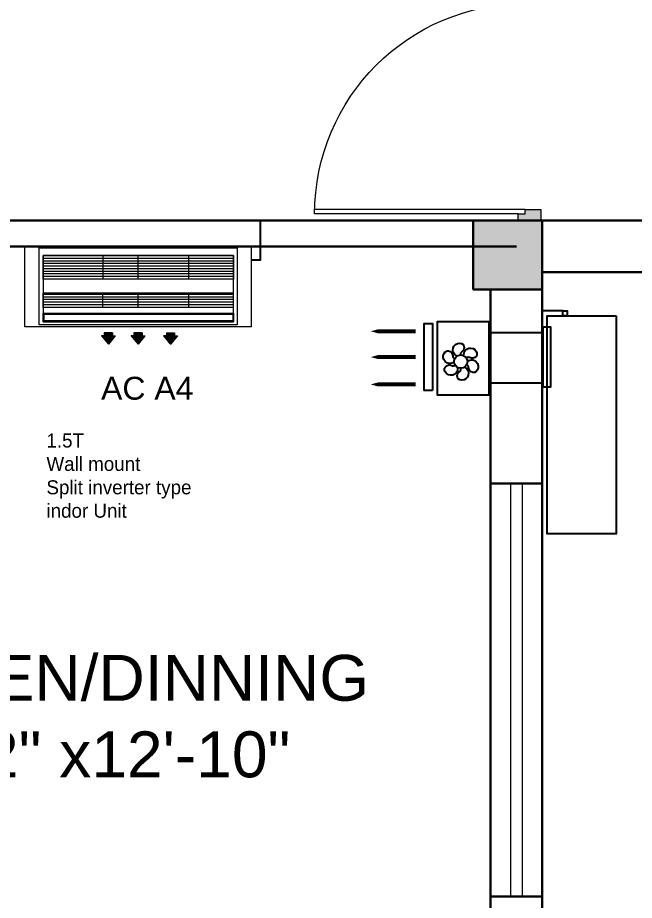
# Model space of a CAD drawing. Header units: inches. Extents: x 28835 to 36795, y -18828 to -9750.
# Drawn here: x 35255.6 to 35363, y -13658.8 to -13504.9 of the extents above; entities that cross this region are included whole.
import ezdxf

# ---------------------------------------------------------------- set-up
doc = ezdxf.new("R2010")
doc.units = ezdxf.units.IN
doc.header["$LTSCALE"] = 12
doc.header["$MEASUREMENT"] = 0
for name, color, linetype, lineweight in [('0-AC-Ceilling Cassette', 160, 'Continuous', 5), ('colum', 250, 'Continuous', 30), ('Ha2', 31, 'Continuous', 0), ('HVAC UNIT', 7, 'Continuous', 15), ('N_DOOR', 32, 'Continuous', 13), ('Text', 7, 'Continuous', 5), ('Wall', 1, 'Continuous', 30), ('window', 6, 'Continuous', 9)]:
    doc.layers.add(name, color=color, linetype=linetype, lineweight=lineweight)
for name, color, linetype in [('06. Text', 114, 'Continuous'), ('AC', 7, 'Continuous'), ('ducting', 7, 'Continuous')]:
    doc.layers.add(name, color=color, linetype=linetype)
doc.styles.add('Bijay', font='', dxfattribs={"height": 8})
doc.styles.add('TLA', font='arial.ttf')
doc.styles.get('Bijay').set_extended_font_data('Serifa BT')

# ---------------------------------------------------------------- blocks, each defined once
blk = doc.blocks.new('D1000')
at = {"linetype": 'Continuous'}
for points in [[(30, 50), (30, 20), (50, 20), (50, -50), (0, -50), (0, 50)], [(970, 50), (970, 20), (950, 20), (950, -50), (1000, -50), (1000, 50)]]:
    blk.add_hatch(color=256, dxfattribs=at).paths.add_polyline_path(points)
at = {"color": 0, "linetype": 'Continuous'}
for p, q in [((950, 20), (950, 959.8)), ((970, 50), (970, 960))]:
    blk.add_line(p, q, dxfattribs=at)
at = {"linetype": 'Continuous'}
for points in [[(30, 50), (30, 20), (50, 20), (50, -50), (0, -50), (0, 50)], [(970, 50), (970, 20), (950, 20), (950, -50), (1000, -50), (1000, 50)]]:
    blk.add_lwpolyline(points, close=True, dxfattribs=at)
blk.add_arc((970, 20), 940, 90, 180, dxfattribs=at)
blk = doc.blocks.new('one way ceiling cassette')
at = {"layer": '0-AC-Ceilling Cassette'}
for p, q in [((-1.8, 30.09), (-3.4, 28.73)), ((-2.25, 29.71), (-3.31, 28.65)), ((-2.12, 29.82), (-3.3, 28.64)), ((-1.99, 29.93), (-3.29, 28.63)), ((-1.86, 30.04), (-3.28, 28.62)), ((-1.8, 30.08), (-3.26, 28.62)), ((-1.8, 30.06), (-3.25, 28.61)), ((-1.8, 30.04), (-3.24, 28.6)), ((-1.8, 30.02), (-3.23, 28.59)), ((-1.8, 30), (-3.22, 28.58)), ((-1.8, 29.98), (-3.21, 28.57)), ((-1.8, 29.96), (-3.2, 28.56)), ((-1.8, 29.94), (-3.19, 28.55)), ((-1.8, 29.92), (-3.18, 28.54)), ((-1.8, 29.9), (-3.17, 28.53)), ((-1.8, 29.88), (-3.16, 28.52)), ((-1.8, 29.86), (-3.15, 28.51)), ((-1.8, 29.84), (-3.13, 28.5)), ((-1.8, 29.82), (-3.12, 28.5)), ((-1.8, 29.8), (-3.11, 28.49)), ((-1.8, 29.78), (-3.1, 28.48)), ((-1.8, 29.76), (-3.09, 28.47)), ((-1.8, 29.74), (-3.08, 28.46)), ((-1.8, 29.72), (-3.07, 28.45)), ((-1.8, 29.7), (-3.06, 28.44)), ((-1.8, 29.68), (-3.05, 28.43)), ((-1.8, 29.66), (-3.04, 28.42)), ((-1.8, 29.64), (-3.03, 28.41)), ((-1.8, 29.62), (-3.01, 28.4)), ((-1.22, 28.48), (-2.36, 29.62)), ((-1.22, 28.5), (-2.35, 29.63)), ((-1.22, 28.52), (-2.34, 29.64)), ((-1.22, 28.54), (-2.33, 29.65)), ((-1.22, 28.56), (-2.32, 29.65)), ((-1.22, 28.58), (-2.31, 29.66)), ((-1.22, 28.6), (-2.29, 29.67)), ((-1.22, 28.62), (-2.28, 29.68)), ((-1.22, 28.64), (-2.27, 29.69)), ((-1.22, 28.66), (-2.26, 29.7)), ((-1.22, 28.68), (-2.25, 29.71)), ((-1.22, 28.7), (-2.24, 29.72)), ((-1.22, 28.72), (-2.23, 29.73)), ((-1.22, 28.74), (-2.22, 29.74)), ((-1.22, 28.76), (-2.21, 29.75)), ((-1.22, 28.78), (-2.2, 29.76)), ((-1.22, 28.8), (-2.19, 29.76)), ((-1.22, 28.82), (-2.18, 29.77)), ((-1.22, 28.84), (-2.16, 29.78)), ((-1.22, 28.86), (-2.15, 29.79)), ((-1.22, 28.88), (-2.14, 29.8)), ((-1.22, 28.9), (-2.13, 29.81)), ((-1.22, 28.92), (-2.12, 29.82)), ((-1.22, 28.94), (-2.11, 29.83)), ((-1.22, 28.96), (-2.1, 29.84)), ((-1.8, 29.56), (-2.09, 29.85)), ((-1.8, 29.58), (-2.08, 29.86)), ((-1.8, 29.6), (-2.07, 29.87)), ((-1.8, 29.62), (-2.06, 29.87)), ((-1.8, 29.64), (-2.04, 29.88)), ((-1.8, 29.66), (-2.03, 29.89)), ((-1.8, 29.68), (-2.02, 29.9)), ((-1.8, 29.7), (-2.01, 29.91)), ((-1.8, 29.72), (-2, 29.92)), ((-1.8, 29.74), (-1.99, 29.93)), ((-1.8, 29.76), (-1.98, 29.94)), ((-1.8, 29.78), (-1.97, 29.95)), ((-1.8, 29.8), (-1.96, 29.96)), ((-1.8, 29.82), (-1.95, 29.97)), ((-1.8, 29.84), (-1.94, 29.98)), ((-1.8, 29.86), (-1.93, 29.99)), ((-1.8, 29.88), (-1.91, 29.99)), ((-1.8, 29.9), (-1.9, 30)), ((-1.8, 29.92), (-1.89, 30.01)), ((-1.8, 29.94), (-1.88, 30.02)), ((-1.8, 29.96), (-1.87, 30.03)), ((-1.8, 29.98), (-1.86, 30.04)), ((-1.8, 30), (-1.85, 30.05)), ((-1.8, 30.02), (-1.84, 30.06)), ((-1.8, 30.04), (-1.83, 30.07)), ((-1.8, 30.06), (-1.82, 30.08)), ((-1.8, 30.08), (-1.81, 30.09)), ((-1.8, 29.54), (-1.8, 30.09)), ((-3.29, 28.83), (-3.4, 28.73)), ((-1.8, 27.37), (-3.4, 28.73)), ((-3.39, 28.72), (-3.4, 28.73)), ((-3.26, 28.61), (-3.39, 28.74)), ((-3.16, 28.94), (-3.38, 28.72)), ((-3.13, 28.5), (-3.38, 28.75)), ((-3.03, 29.05), (-3.37, 28.71)), ((-3, 28.39), (-3.37, 28.76)), ((-2.9, 29.16), (-3.36, 28.7)), ((-2.87, 28.28), (-3.36, 28.77)), ((-2.77, 29.27), (-3.35, 28.69)), ((-2.74, 28.17), (-3.35, 28.78)), ((-2.64, 29.38), (-3.34, 28.68)), ((-2.61, 28.06), (-3.34, 28.79)), ((-2.51, 29.49), (-3.33, 28.67)), ((-2.48, 27.95), (-3.33, 28.8)), ((-2.38, 29.6), (-3.32, 28.66)), ((-2.35, 27.84), (-3.32, 28.81)), ((-2.22, 27.73), (-3.31, 28.82)), ((-2.09, 27.62), (-3.3, 28.83)), ((-1.96, 27.51), (-3.28, 28.84)), ((-1.83, 27.4), (-3.27, 28.85)), ((-1.8, 27.39), (-3.26, 28.85)), ((-1.8, 27.41), (-3.25, 28.86)), ((-1.8, 27.43), (-3.24, 28.87)), ((-1.8, 27.45), (-3.23, 28.88)), ((-1.8, 27.47), (-3.22, 28.89)), ((-1.8, 27.49), (-3.21, 28.9)), ((-1.8, 27.51), (-3.2, 28.91)), ((-1.8, 27.53), (-3.19, 28.92)), ((-1.8, 27.55), (-3.18, 28.93)), ((-1.8, 27.57), (-3.16, 28.94)), ((-1.8, 27.59), (-3.15, 28.95)), ((-1.8, 27.61), (-3.14, 28.96)), ((-1.8, 27.63), (-3.13, 28.96)), ((-1.8, 27.65), (-3.12, 28.97)), ((-1.8, 27.67), (-3.11, 28.98)), ((-1.8, 27.69), (-3.1, 28.99)), ((-1.8, 27.71), (-3.09, 29)), ((-1.8, 27.73), (-3.08, 29.01)), ((-1.8, 27.75), (-3.07, 29.02)), ((-1.8, 27.77), (-3.06, 29.03)), ((-1.8, 27.79), (-3.05, 29.04)), ((-1.8, 27.81), (-3.03, 29.05)), ((-1.8, 27.83), (-3.02, 29.06)), ((-1.8, 27.85), (-3.01, 29.07)), ((-1.8, 29.6), (-3, 28.39)), ((-1.8, 27.87), (-3, 29.07)), ((-1.8, 29.58), (-2.99, 28.39)), ((-1.8, 27.89), (-2.99, 29.08)), ((-1.8, 29.56), (-2.98, 28.38)), ((-1.8, 27.91), (-2.98, 29.09)), ((-1.79, 29.54), (-2.97, 28.37)), ((-1.79, 27.92), (-2.97, 29.1)), ((-1.77, 29.54), (-2.96, 28.36)), ((-1.77, 27.92), (-2.96, 29.11)), ((-1.75, 29.54), (-2.95, 28.35)), ((-1.75, 27.92), (-2.95, 29.12)), ((-1.73, 29.54), (-2.94, 28.34)), ((-1.73, 27.92), (-2.94, 29.13)), ((-1.71, 29.54), (-2.93, 28.33)), ((-1.71, 27.92), (-2.93, 29.14)), ((-1.69, 29.54), (-2.92, 28.32)), ((-1.67, 29.54), (-2.91, 28.31)), ((-1.69, 27.92), (-2.91, 29.15)), ((-1.65, 29.54), (-2.9, 28.3)), ((-1.67, 27.92), (-2.9, 29.16)), ((-1.65, 27.92), (-2.89, 29.17)), ((-1.63, 29.54), (-2.88, 28.29)), ((-1.63, 27.92), (-2.88, 29.18)), ((-1.61, 29.54), (-2.87, 28.28)), ((-1.61, 27.92), (-2.87, 29.19)), ((-1.59, 29.54), (-2.86, 28.28)), ((-1.59, 27.92), (-2.86, 29.19)), ((-1.57, 29.54), (-2.85, 28.27)), ((-1.57, 27.92), (-2.85, 29.2)), ((-1.55, 29.54), (-2.84, 28.26)), ((-1.55, 27.92), (-2.84, 29.21)), ((-1.53, 29.54), (-2.83, 28.25)), ((-1.53, 27.92), (-2.83, 29.22)), ((-1.51, 29.54), (-2.82, 28.24)), ((-1.51, 27.92), (-2.82, 29.23)), ((-1.49, 29.54), (-2.81, 28.23)), ((-1.49, 27.92), (-2.81, 29.24)), ((-1.47, 29.54), (-2.8, 28.22)), ((-1.45, 29.54), (-2.79, 28.21)), ((-1.47, 27.92), (-2.79, 29.25)), ((-1.43, 29.54), (-2.78, 28.2)), ((-1.45, 27.92), (-2.78, 29.26)), ((-1.43, 27.92), (-2.77, 29.27)), ((-1.41, 29.54), (-2.76, 28.19)), ((-1.41, 27.92), (-2.76, 29.28)), ((-1.39, 29.54), (-2.75, 28.18)), ((-1.39, 27.92), (-2.75, 29.29)), ((-1.37, 29.54), (-2.74, 28.17)), ((-1.37, 27.92), (-2.74, 29.3)), ((-1.35, 29.54), (-2.73, 28.16)), ((-1.35, 27.92), (-2.73, 29.3)), ((-1.33, 29.54), (-2.72, 28.16)), ((-1.33, 27.92), (-2.72, 29.31)), ((-1.31, 29.54), (-2.71, 28.15)), ((-1.31, 27.92), (-2.71, 29.32)), ((-1.29, 29.54), (-2.7, 28.14)), ((-1.29, 27.92), (-2.7, 29.33)), ((-1.27, 29.54), (-2.69, 28.13)), ((-1.27, 27.92), (-2.69, 29.34)), ((-1.25, 29.54), (-2.68, 28.12)), ((-1.25, 27.92), (-2.68, 29.35)), ((-1.23, 29.54), (-2.67, 28.11)), ((-1.22, 29.54), (-2.66, 28.1)), ((-1.23, 27.92), (-2.66, 29.36)), ((-1.22, 27.94), (-2.65, 29.37)), ((-1.22, 29.52), (-2.64, 28.09)), ((-1.22, 27.96), (-2.64, 29.38)), ((-1.22, 29.5), (-2.63, 28.08)), ((-1.22, 27.98), (-2.63, 29.39)), ((-1.22, 29.48), (-2.62, 28.07)), ((-1.22, 28), (-2.62, 29.4)), ((-1.22, 29.46), (-2.61, 28.06)), ((-1.22, 28.02), (-2.61, 29.41)), ((-1.22, 29.44), (-2.6, 28.05)), ((-1.22, 28.04), (-2.6, 29.42)), ((-1.22, 28.06), (-2.59, 29.42)), ((-1.22, 29.42), (-2.59, 28.05)), ((-1.22, 28.08), (-2.58, 29.43)), ((-1.22, 29.4), (-2.58, 28.04)), ((-1.22, 28.1), (-2.57, 29.44)), ((-1.22, 29.37), (-2.57, 28.03)), ((-1.22, 28.12), (-2.56, 29.45)), ((-1.22, 29.35), (-2.56, 28.02)), ((-1.22, 29.33), (-2.55, 28.01)), ((-1.22, 28.14), (-2.54, 29.46)), ((-1.22, 29.31), (-2.54, 28)), ((-1.22, 28.16), (-2.53, 29.47)), ((-1.22, 29.29), (-2.53, 27.99)), ((-1.22, 28.18), (-2.52, 29.48)), ((-1.22, 28.2), (-2.51, 29.49)), ((-1.22, 29.27), (-2.51, 27.98)), ((-1.22, 28.22), (-2.5, 29.5)), ((-1.22, 29.25), (-2.5, 27.97)), ((-1.22, 28.24), (-2.49, 29.51)), ((-1.22, 29.23), (-2.49, 27.96)), ((-1.22, 28.26), (-2.48, 29.52)), ((-1.22, 29.21), (-2.48, 27.95)), ((-1.22, 28.28), (-2.47, 29.53)), ((-1.22, 29.19), (-2.47, 27.94)), ((-1.22, 28.3), (-2.46, 29.53)), ((-1.22, 29.17), (-2.46, 27.93)), ((-1.22, 28.32), (-2.45, 29.54)), ((-1.22, 29.15), (-2.45, 27.93)), ((-1.22, 28.34), (-2.44, 29.55)), ((-1.22, 29.13), (-2.44, 27.92)), ((-1.22, 28.36), (-2.43, 29.56)), ((-1.22, 29.11), (-2.43, 27.91)), ((-1.22, 29.09), (-2.42, 27.9)), ((-1.22, 28.38), (-2.41, 29.57)), ((-1.22, 29.07), (-2.41, 27.89)), ((-1.22, 28.4), (-2.4, 29.58)), ((-1.22, 28.42), (-2.39, 29.59)), ((-1.22, 29.05), (-2.39, 27.88)), ((-1.22, 28.44), (-2.38, 29.6)), ((-1.22, 29.03), (-2.38, 27.87)), ((-1.22, 28.46), (-2.37, 29.61)), ((-1.22, 29.01), (-2.37, 27.86)), ((-1.22, 28.99), (-2.36, 27.85)), ((-1.22, 28.97), (-2.35, 27.84)), ((-1.22, 28.95), (-2.34, 27.83)), ((-1.22, 28.93), (-2.33, 27.82)), ((-1.22, 28.91), (-2.32, 27.82)), ((-1.22, 28.89), (-2.31, 27.81)), ((-1.22, 28.87), (-2.3, 27.8)), ((-1.22, 28.85), (-2.29, 27.79)), ((-1.22, 28.83), (-2.28, 27.78)), ((-1.22, 28.81), (-2.26, 27.77)), ((-1.22, 28.79), (-2.25, 27.76)), ((-1.22, 28.77), (-2.24, 27.75)), ((-1.22, 28.75), (-2.23, 27.74)), ((-1.22, 28.73), (-2.22, 27.73)), ((-1.22, 28.71), (-2.21, 27.72)), ((-1.22, 28.69), (-2.2, 27.71)), ((-1.22, 28.67), (-2.19, 27.7)), ((-1.22, 28.65), (-2.18, 27.7)), ((-1.22, 28.63), (-2.17, 27.69)), ((-1.22, 28.61), (-2.16, 27.68)), ((-1.22, 28.59), (-2.14, 27.67)), ((-1.22, 28.57), (-2.13, 27.66)), ((-1.22, 28.55), (-2.12, 27.65)), ((-1.22, 28.53), (-2.11, 27.64)), ((-1.22, 28.51), (-2.1, 27.63)), ((-1.8, 27.91), (-2.09, 27.62)), ((-1.8, 27.89), (-2.08, 27.61)), ((-1.8, 27.87), (-2.07, 27.6)), ((-1.22, 29.54), (-1.8, 29.54)), ((-1.8, 27.92), (-1.8, 27.37)), ((-1.22, 27.92), (-1.8, 27.92)), ((-1.22, 28.98), (-1.79, 29.54)), ((-1.22, 28.49), (-1.79, 27.92)), ((-1.22, 29), (-1.77, 29.54)), ((-1.22, 28.47), (-1.77, 27.92)), ((-1.22, 28.45), (-1.75, 27.92)), ((-1.22, 29.02), (-1.74, 29.54)), ((-1.22, 28.43), (-1.73, 27.92)), ((-1.22, 29.04), (-1.72, 29.54)), ((-1.22, 28.41), (-1.71, 27.92)), ((-1.22, 29.06), (-1.7, 29.54)), ((-1.22, 28.39), (-1.69, 27.92)), ((-1.22, 29.08), (-1.68, 29.54)), ((-1.22, 28.37), (-1.67, 27.92)), ((-1.22, 29.1), (-1.66, 29.54)), ((-1.22, 28.35), (-1.65, 27.92)), ((-1.22, 29.12), (-1.64, 29.54)), ((-1.22, 28.33), (-1.63, 27.92)), ((-1.22, 29.14), (-1.62, 29.54)), ((-1.22, 28.31), (-1.61, 27.92)), ((-1.22, 29.16), (-1.6, 29.54)), ((-1.22, 28.29), (-1.59, 27.92)), ((-1.22, 29.18), (-1.58, 29.54)), ((-1.22, 28.27), (-1.57, 27.92)), ((-1.22, 29.2), (-1.56, 29.54)), ((-1.22, 28.25), (-1.55, 27.92)), ((-1.22, 29.22), (-1.54, 29.54)), ((-1.22, 28.23), (-1.53, 27.92)), ((-1.22, 29.24), (-1.52, 29.54)), ((-1.22, 28.21), (-1.51, 27.92)), ((-1.22, 29.26), (-1.5, 29.54)), ((-1.22, 28.19), (-1.49, 27.92)), ((-1.22, 29.28), (-1.48, 29.54)), ((-1.22, 28.17), (-1.47, 27.92)), ((-1.22, 29.3), (-1.46, 29.54)), ((-1.22, 28.15), (-1.45, 27.92)), ((-1.22, 29.32), (-1.44, 29.54)), ((-1.22, 28.13), (-1.43, 27.92)), ((-1.22, 29.34), (-1.42, 29.54)), ((-1.22, 28.11), (-1.41, 27.92)), ((-1.22, 29.36), (-1.4, 29.54)), ((-1.22, 28.09), (-1.39, 27.92)), ((-1.22, 29.38), (-1.38, 29.54)), ((-1.22, 28.07), (-1.37, 27.92)), ((-1.22, 29.4), (-1.36, 29.54)), ((-1.22, 28.05), (-1.35, 27.92)), ((-1.22, 29.42), (-1.34, 29.54)), ((-1.22, 28.03), (-1.33, 27.92)), ((-1.22, 29.44), (-1.32, 29.54)), ((-1.22, 28.01), (-1.31, 27.92)), ((-1.22, 29.46), (-1.3, 29.54)), ((-1.22, 27.99), (-1.29, 27.92)), ((-1.22, 29.48), (-1.28, 29.54)), ((-1.22, 27.97), (-1.27, 27.92)), ((-1.22, 29.5), (-1.26, 29.54)), ((-1.22, 27.95), (-1.25, 27.92)), ((-1.22, 29.52), (-1.24, 29.54)), ((-1.22, 27.93), (-1.23, 27.92)), ((-1.22, 27.92), (-1.22, 29.54)), ((-1.22, 29.54), (-1.22, 29.54)), ((-1.8, 27.85), (-2.06, 27.59)), ((-1.8, 27.83), (-2.05, 27.59)), ((-1.8, 27.81), (-2.04, 27.58)), ((-1.8, 27.79), (-2.03, 27.57)), ((-1.8, 27.77), (-2.01, 27.56)), ((-1.8, 27.75), (-2, 27.55)), ((-1.8, 27.73), (-1.99, 27.54)), ((-1.8, 27.71), (-1.98, 27.53)), ((-1.8, 27.69), (-1.97, 27.52)), ((-1.8, 27.67), (-1.96, 27.51)), ((-1.8, 27.65), (-1.95, 27.5)), ((-1.8, 27.63), (-1.94, 27.49)), ((-1.8, 27.61), (-1.93, 27.48)), ((-1.8, 27.59), (-1.92, 27.48)), ((-1.8, 27.57), (-1.91, 27.47)), ((-1.8, 27.55), (-1.89, 27.46)), ((-1.8, 27.53), (-1.88, 27.45)), ((-1.8, 27.51), (-1.87, 27.44)), ((-1.8, 27.49), (-1.86, 27.43)), ((-1.8, 27.47), (-1.85, 27.42)), ((-1.8, 27.45), (-1.84, 27.41)), ((-1.8, 27.43), (-1.83, 27.4)), ((-1.8, 27.41), (-1.82, 27.39)), ((-1.8, 27.39), (-1.81, 27.38)), ((-1.8, 23.69), (-3.4, 22.33)), ((-3, 22.67), (-3.37, 22.3)), ((-2.87, 22.78), (-3.36, 22.29)), ((-2.74, 22.89), (-3.35, 22.28)), ((-2.61, 23), (-3.34, 22.27)), ((-2.48, 23.11), (-3.33, 22.26)), ((-2.35, 23.22), (-3.32, 22.25)), ((-2.22, 23.33), (-3.31, 22.24)), ((-2.09, 23.44), (-3.3, 22.23)), ((-1.96, 23.55), (-3.28, 22.22)), ((-1.83, 23.66), (-3.27, 22.22)), ((-1.8, 23.67), (-3.26, 22.21)), ((-1.8, 23.65), (-3.25, 22.2)), ((-1.8, 23.63), (-3.24, 22.19)), ((-1.8, 23.61), (-3.23, 22.18)), ((-1.8, 23.59), (-3.22, 22.17)), ((-1.8, 23.57), (-3.21, 22.16)), ((-1.8, 23.55), (-3.2, 22.15)), ((-1.8, 23.53), (-3.19, 22.14)), ((-1.8, 23.51), (-3.18, 22.13)), ((-1.8, 23.49), (-3.16, 22.12)), ((-1.8, 23.47), (-3.15, 22.11)), ((-1.8, 23.45), (-3.14, 22.11)), ((-1.8, 23.43), (-3.13, 22.1)), ((-1.8, 23.41), (-3.12, 22.09)), ((-1.8, 23.39), (-3.11, 22.08)), ((-1.8, 23.37), (-3.1, 22.07)), ((-1.8, 23.35), (-3.09, 22.06)), ((-1.8, 23.33), (-3.08, 22.05)), ((-1.8, 23.31), (-3.07, 22.04)), ((-1.8, 23.29), (-3.06, 22.03)), ((-1.8, 23.27), (-3.05, 22.02)), ((-1.8, 23.25), (-3.03, 22.01)), ((-1.8, 21.42), (-3.03, 22.65)), ((-1.8, 23.23), (-3.02, 22)), ((-1.8, 23.21), (-3.01, 21.99)), ((-1.8, 21.44), (-3.01, 22.66)), ((-1.8, 23.19), (-3, 21.99)), ((-1.8, 21.46), (-3, 22.67)), ((-1.8, 23.17), (-2.99, 21.98)), ((-1.8, 21.48), (-2.99, 22.68)), ((-1.8, 23.15), (-2.98, 21.97)), ((-1.8, 21.5), (-2.98, 22.68)), ((-1.79, 23.14), (-2.97, 21.96)), ((-1.79, 21.52), (-2.97, 22.69)), ((-1.77, 23.14), (-2.96, 21.95)), ((-1.77, 21.52), (-2.96, 22.7)), ((-1.75, 23.14), (-2.95, 21.94)), ((-1.75, 21.52), (-2.95, 22.71)), ((-1.73, 23.14), (-2.94, 21.93)), ((-1.73, 21.52), (-2.94, 22.72)), ((-1.71, 23.14), (-2.93, 21.92)), ((-1.71, 21.52), (-2.93, 22.73)), ((-1.69, 21.52), (-2.92, 22.74)), ((-1.69, 23.14), (-2.91, 21.91)), ((-1.67, 21.52), (-2.91, 22.75)), ((-1.67, 23.14), (-2.9, 21.9)), ((-1.65, 21.52), (-2.9, 22.76)), ((-1.65, 23.14), (-2.89, 21.89)), ((-1.63, 23.14), (-2.88, 21.88)), ((-1.63, 21.52), (-2.88, 22.77)), ((-1.61, 23.14), (-2.87, 21.88)), ((-1.61, 21.52), (-2.87, 22.78)), ((-1.59, 23.14), (-2.86, 21.87)), ((-1.59, 21.52), (-2.86, 22.79)), ((-1.57, 23.14), (-2.85, 21.86)), ((-1.57, 21.52), (-2.85, 22.79)), ((-1.55, 23.14), (-2.84, 21.85)), ((-1.55, 21.52), (-2.84, 22.8)), ((-1.53, 23.14), (-2.83, 21.84)), ((-1.53, 21.52), (-2.83, 22.81)), ((-1.51, 23.14), (-2.82, 21.83)), ((-1.51, 21.52), (-2.82, 22.82)), ((-1.49, 23.14), (-2.81, 21.82)), ((-1.49, 21.52), (-2.81, 22.83)), ((-1.47, 21.52), (-2.8, 22.84)), ((-1.47, 23.14), (-2.79, 21.81)), ((-1.45, 21.52), (-2.79, 22.85)), ((-1.45, 23.14), (-2.78, 21.8)), ((-1.43, 21.52), (-2.78, 22.86)), ((-1.43, 23.14), (-2.77, 21.79)), ((-1.41, 23.14), (-2.76, 21.78)), ((-1.41, 21.52), (-2.76, 22.87)), ((-1.39, 23.14), (-2.75, 21.77)), ((-1.39, 21.52), (-2.75, 22.88)), ((-1.37, 23.14), (-2.74, 21.77)), ((-1.37, 21.52), (-2.74, 22.89)), ((-1.35, 23.14), (-2.73, 21.76)), ((-1.35, 21.52), (-2.73, 22.9)), ((-1.33, 23.14), (-2.72, 21.75)), ((-1.33, 21.52), (-2.72, 22.91)), ((-1.31, 23.14), (-2.71, 21.74)), ((-1.31, 21.52), (-2.71, 22.91)), ((-1.29, 23.14), (-2.7, 21.73)), ((-1.29, 21.52), (-2.7, 22.92)), ((-1.27, 23.14), (-2.69, 21.72)), ((-1.27, 21.52), (-2.69, 22.93)), ((-1.25, 23.14), (-2.68, 21.71)), ((-1.25, 21.52), (-2.68, 22.94)), ((-1.23, 21.52), (-2.67, 22.95)), ((-1.23, 23.14), (-2.66, 21.7)), ((-1.22, 21.53), (-2.66, 22.96)), ((-1.22, 23.12), (-2.65, 21.69)), ((-1.22, 23.1), (-2.64, 21.68)), ((-1.22, 21.55), (-2.64, 22.97)), ((-1.22, 23.08), (-2.63, 21.67)), ((-1.22, 21.57), (-2.63, 22.98)), ((-1.22, 23.06), (-2.62, 21.66)), ((-1.22, 21.59), (-2.62, 22.99)), ((-1.22, 23.04), (-2.61, 21.65)), ((-1.22, 21.61), (-2.61, 23)), ((-1.22, 23.02), (-2.6, 21.65)), ((-1.22, 21.63), (-2.6, 23.01)), ((-1.22, 21.65), (-2.59, 23.02)), ((-1.22, 23), (-2.59, 21.64)), ((-1.22, 21.67), (-2.58, 23.02)), ((-1.22, 22.98), (-2.58, 21.63)), ((-1.22, 21.69), (-2.57, 23.03)), ((-1.22, 22.96), (-2.57, 21.62)), ((-1.22, 21.71), (-2.56, 23.04)), ((-1.22, 22.94), (-2.56, 21.61)), ((-1.22, 21.73), (-2.55, 23.05)), ((-1.22, 21.75), (-2.54, 23.06)), ((-1.22, 22.92), (-2.54, 21.6)), ((-1.22, 21.77), (-2.53, 23.07)), ((-1.22, 22.9), (-2.53, 21.59)), ((-1.22, 22.88), (-2.52, 21.58)), ((-1.22, 21.79), (-2.51, 23.08)), ((-1.22, 22.86), (-2.51, 21.57)), ((-1.22, 21.81), (-2.5, 23.09)), ((-1.22, 22.84), (-2.5, 21.56)), ((-1.22, 21.83), (-2.49, 23.1)), ((-1.22, 22.82), (-2.49, 21.55)), ((-1.22, 21.85), (-2.48, 23.11)), ((-1.22, 22.8), (-2.48, 21.54)), ((-1.22, 21.87), (-2.47, 23.12)), ((-1.22, 22.78), (-2.47, 21.54)), ((-1.22, 21.89), (-2.46, 23.13)), ((-1.22, 22.76), (-2.46, 21.53)), ((-1.22, 21.91), (-2.45, 23.14)), ((-1.22, 22.74), (-2.45, 21.52)), ((-1.22, 21.93), (-2.44, 23.14)), ((-1.22, 22.72), (-2.44, 21.51)), ((-1.22, 21.95), (-2.43, 23.15)), ((-1.22, 22.7), (-2.43, 21.5)), ((-1.22, 21.97), (-2.42, 23.16)), ((-1.22, 21.99), (-2.41, 23.17)), ((-1.22, 22.68), (-2.41, 21.49)), ((-1.22, 22.66), (-2.4, 21.48)), ((-1.22, 22.01), (-2.39, 23.18)), ((-1.22, 22.03), (-2.38, 23.19)), ((-1.22, 22.05), (-2.37, 23.2)), ((-1.22, 22.07), (-2.36, 23.21)), ((-1.22, 22.09), (-2.35, 23.22)), ((-1.22, 22.11), (-2.34, 23.23)), ((-1.22, 22.13), (-2.33, 23.24)), ((-1.22, 22.15), (-2.32, 23.25)), ((-1.22, 22.17), (-2.31, 23.25)), ((-1.22, 22.19), (-2.3, 23.26)), ((-1.22, 22.21), (-2.29, 23.27)), ((-1.22, 22.23), (-2.28, 23.28)), ((-1.22, 22.25), (-2.26, 23.29)), ((-1.22, 22.27), (-2.25, 23.3)), ((-1.22, 22.29), (-2.24, 23.31)), ((-1.22, 22.31), (-2.23, 23.32)), ((-1.22, 22.33), (-2.22, 23.33)), ((-1.22, 22.35), (-2.21, 23.34)), ((-1.22, 22.37), (-2.2, 23.35)), ((-1.22, 22.39), (-2.19, 23.36)), ((-1.22, 22.41), (-2.18, 23.37)), ((-1.22, 22.43), (-2.17, 23.37)), ((-1.22, 22.45), (-2.16, 23.38)), ((-1.22, 22.47), (-2.14, 23.39)), ((-1.22, 22.49), (-2.13, 23.4)), ((-1.22, 22.51), (-2.12, 23.41)), ((-1.22, 22.53), (-2.11, 23.42)), ((-1.22, 22.55), (-2.1, 23.43)), ((-1.8, 23.15), (-2.09, 23.44)), ((-1.8, 23.17), (-2.08, 23.45)), ((-1.8, 23.19), (-2.07, 23.46)), ((-1.8, 23.21), (-2.06, 23.47)), ((-1.8, 23.23), (-2.05, 23.48)), ((-1.8, 23.25), (-2.04, 23.48)), ((-1.8, 23.27), (-2.03, 23.49)), ((-1.8, 23.29), (-2.01, 23.5)), ((-1.8, 23.31), (-2, 23.51)), ((-1.8, 23.33), (-1.99, 23.52)), ((-1.8, 23.35), (-1.98, 23.53)), ((-1.8, 23.37), (-1.97, 23.54)), ((-1.8, 23.39), (-1.96, 23.55)), ((-1.8, 23.41), (-1.95, 23.56)), ((-1.8, 23.43), (-1.94, 23.57)), ((-1.8, 23.45), (-1.93, 23.58)), ((-1.8, 23.47), (-1.92, 23.59)), ((-1.8, 23.49), (-1.91, 23.59)), ((-1.8, 23.51), (-1.89, 23.6)), ((-1.8, 23.53), (-1.88, 23.61)), ((-1.8, 23.55), (-1.87, 23.62)), ((-1.8, 23.57), (-1.86, 23.63)), ((-1.8, 23.59), (-1.85, 23.64)), ((-1.8, 23.61), (-1.84, 23.65)), ((-1.8, 23.63), (-1.83, 23.66)), ((-1.8, 23.65), (-1.82, 23.67)), ((-1.8, 23.67), (-1.81, 23.68)), ((-1.8, 23.14), (-1.8, 23.69)), ((-1.22, 23.14), (-1.8, 23.14)), ((-1.22, 22.57), (-1.79, 23.14)), ((-1.22, 22.59), (-1.77, 23.14)), ((-1.22, 22.61), (-1.75, 23.14)), ((-1.22, 22.63), (-1.73, 23.14)), ((-1.22, 22.65), (-1.71, 23.14)), ((-1.22, 22.67), (-1.69, 23.14)), ((-1.22, 22.69), (-1.67, 23.14)), ((-1.22, 22.71), (-1.65, 23.14)), ((-1.22, 22.73), (-1.63, 23.14)), ((-1.22, 22.75), (-1.61, 23.14)), ((-1.22, 22.77), (-1.59, 23.14)), ((-1.22, 22.79), (-1.57, 23.14)), ((-1.22, 22.81), (-1.55, 23.14)), ((-1.22, 22.83), (-1.53, 23.14)), ((-1.22, 22.85), (-1.51, 23.14)), ((-1.22, 22.87), (-1.49, 23.14)), ((-1.22, 22.89), (-1.47, 23.14)), ((-1.22, 22.91), (-1.45, 23.14)), ((-1.22, 22.93), (-1.43, 23.14)), ((-1.22, 22.95), (-1.41, 23.14)), ((-1.22, 22.97), (-1.39, 23.14)), ((-1.22, 22.99), (-1.37, 23.14)), ((-1.22, 23.01), (-1.35, 23.14)), ((-1.22, 23.03), (-1.33, 23.14)), ((-1.22, 23.05), (-1.31, 23.14)), ((-1.22, 23.07), (-1.29, 23.14)), ((-1.22, 23.09), (-1.27, 23.14)), ((-1.22, 23.11), (-1.25, 23.14)), ((-1.22, 23.13), (-1.23, 23.14)), ((-1.22, 23.14), (-1.22, 21.52)), ((-3.39, 22.34), (-3.4, 22.33)), ((-3.29, 22.23), (-3.4, 22.34)), ((-1.8, 20.97), (-3.4, 22.33)), ((-3.26, 22.45), (-3.39, 22.32)), ((-3.13, 22.56), (-3.38, 22.31)), ((-3.16, 22.12), (-3.38, 22.34)), ((-3.03, 22.01), (-3.37, 22.35)), ((-2.9, 21.9), (-3.36, 22.36)), ((-2.77, 21.79), (-3.35, 22.37)), ((-2.64, 21.68), (-3.34, 22.38)), ((-2.51, 21.57), (-3.33, 22.39)), ((-2.38, 21.46), (-3.32, 22.4)), ((-2.25, 21.35), (-3.31, 22.41)), ((-2.12, 21.24), (-3.3, 22.42)), ((-1.99, 21.13), (-3.29, 22.43)), ((-1.86, 21.02), (-3.28, 22.44)), ((-1.8, 20.98), (-3.26, 22.45)), ((-1.8, 21), (-3.25, 22.45)), ((-1.8, 21.02), (-3.24, 22.46)), ((-1.8, 21.04), (-3.23, 22.47)), ((-1.8, 21.06), (-3.22, 22.48)), ((-1.8, 21.08), (-3.21, 22.49)), ((-1.8, 21.1), (-3.2, 22.5)), ((-1.8, 21.12), (-3.19, 22.51)), ((-1.8, 21.14), (-3.18, 22.52)), ((-1.8, 21.16), (-3.17, 22.53)), ((-1.8, 21.18), (-3.16, 22.54)), ((-1.8, 21.2), (-3.15, 22.55)), ((-1.8, 21.22), (-3.13, 22.56)), ((-1.8, 21.24), (-3.12, 22.57)), ((-1.8, 21.26), (-3.11, 22.57)), ((-1.8, 21.28), (-3.1, 22.58)), ((-1.8, 21.3), (-3.09, 22.59)), ((-1.8, 21.32), (-3.08, 22.6)), ((-1.8, 21.34), (-3.07, 22.61)), ((-1.8, 21.36), (-3.06, 22.62)), ((-1.8, 21.38), (-3.05, 22.63)), ((-1.8, 21.4), (-3.04, 22.64)), ((-1.22, 22.64), (-2.39, 21.47)), ((-1.22, 22.62), (-2.38, 21.46)), ((-1.22, 22.6), (-2.37, 21.45)), ((-1.22, 22.58), (-2.36, 21.44)), ((-1.22, 22.56), (-2.35, 21.43)), ((-1.22, 22.54), (-2.34, 21.42)), ((-1.22, 22.52), (-2.33, 21.42)), ((-1.22, 22.5), (-2.32, 21.41)), ((-1.22, 22.48), (-2.31, 21.4)), ((-1.22, 22.46), (-2.29, 21.39)), ((-1.22, 22.44), (-2.28, 21.38)), ((-1.22, 22.42), (-2.27, 21.37)), ((-1.22, 22.4), (-2.26, 21.36)), ((-1.22, 22.38), (-2.25, 21.35)), ((-1.22, 22.36), (-2.24, 21.34)), ((-1.22, 22.34), (-2.23, 21.33)), ((-1.22, 22.32), (-2.22, 21.32)), ((-1.22, 22.3), (-2.21, 21.31)), ((-1.22, 22.28), (-2.2, 21.31)), ((-1.22, 22.26), (-2.19, 21.3)), ((-1.22, 22.24), (-2.18, 21.29)), ((-1.22, 22.22), (-2.16, 21.28)), ((-1.22, 22.2), (-2.15, 21.27)), ((-1.22, 22.18), (-2.14, 21.26)), ((-1.22, 22.16), (-2.13, 21.25)), ((-1.22, 22.14), (-2.12, 21.24)), ((-1.22, 22.12), (-2.11, 21.23)), ((-1.22, 22.1), (-2.1, 21.22)), ((-1.8, 21.5), (-2.09, 21.21)), ((-1.8, 21.48), (-2.08, 21.2)), ((-1.8, 21.46), (-2.07, 21.19)), ((-1.8, 21.44), (-2.06, 21.19)), ((-1.8, 21.42), (-2.04, 21.18)), ((-1.8, 21.4), (-2.03, 21.17)), ((-1.8, 21.38), (-2.02, 21.16)), ((-1.8, 21.36), (-2.01, 21.15)), ((-1.8, 21.34), (-2, 21.14)), ((-1.8, 21.32), (-1.99, 21.13)), ((-1.8, 21.3), (-1.98, 21.12)), ((-1.8, 21.28), (-1.97, 21.11)), ((-1.8, 21.26), (-1.96, 21.1)), ((-1.8, 21.24), (-1.95, 21.09)), ((-1.8, 21.22), (-1.94, 21.08)), ((-1.8, 21.2), (-1.93, 21.08)), ((-1.8, 21.18), (-1.91, 21.07)), ((-1.8, 21.16), (-1.9, 21.06)), ((-1.8, 21.14), (-1.89, 21.05)), ((-1.8, 21.12), (-1.88, 21.04)), ((-1.8, 21.1), (-1.87, 21.03)), ((-1.8, 21.08), (-1.86, 21.02)), ((-1.8, 21.06), (-1.85, 21.01)), ((-1.8, 21.04), (-1.84, 21)), ((-1.8, 21.02), (-1.83, 20.99)), ((-1.8, 21), (-1.82, 20.98)), ((-1.8, 20.98), (-1.81, 20.97)), ((-1.8, 21.52), (-1.8, 20.97)), ((-1.22, 21.52), (-1.8, 21.52)), ((-1.22, 22.08), (-1.79, 21.52)), ((-1.22, 22.06), (-1.77, 21.52)), ((-1.22, 22.04), (-1.74, 21.52)), ((-1.22, 22.02), (-1.72, 21.52)), ((-1.22, 22), (-1.7, 21.52)), ((-1.22, 21.98), (-1.68, 21.52)), ((-1.22, 21.96), (-1.66, 21.52)), ((-1.22, 21.94), (-1.64, 21.52)), ((-1.22, 21.92), (-1.62, 21.52)), ((-1.22, 21.9), (-1.6, 21.52)), ((-1.22, 21.88), (-1.58, 21.52)), ((-1.22, 21.86), (-1.56, 21.52)), ((-1.22, 21.84), (-1.54, 21.52)), ((-1.22, 21.82), (-1.52, 21.52)), ((-1.22, 21.8), (-1.5, 21.52)), ((-1.22, 21.78), (-1.48, 21.52)), ((-1.22, 21.76), (-1.46, 21.52)), ((-1.22, 21.74), (-1.44, 21.52)), ((-1.22, 21.72), (-1.42, 21.52)), ((-1.22, 21.7), (-1.4, 21.52)), ((-1.22, 21.68), (-1.38, 21.52)), ((-1.22, 21.66), (-1.36, 21.52)), ((-1.22, 21.64), (-1.34, 21.52)), ((-1.22, 21.62), (-1.32, 21.52)), ((-1.22, 21.6), (-1.3, 21.52)), ((-1.22, 21.58), (-1.28, 21.52)), ((-1.22, 21.56), (-1.26, 21.52)), ((-1.22, 21.54), (-1.24, 21.52)), ((-1.22, 21.52), (-1.22, 21.52)), ((-1.8, 17.84), (-3.4, 16.48)), ((-2.22, 17.49), (-3.31, 16.4)), ((-2.09, 17.6), (-3.3, 16.39)), ((-1.96, 17.71), (-3.28, 16.38)), ((-1.83, 17.82), (-3.27, 16.37)), ((-1.8, 17.83), (-3.26, 16.36)), ((-1.8, 17.81), (-3.25, 16.35)), ((-1.8, 17.79), (-3.24, 16.34)), ((-1.8, 17.77), (-3.23, 16.34)), ((-1.8, 17.75), (-3.22, 16.33)), ((-1.8, 17.73), (-3.21, 16.32)), ((-1.8, 17.71), (-3.2, 16.31)), ((-1.8, 17.69), (-3.19, 16.3)), ((-1.8, 17.67), (-3.18, 16.29)), ((-1.8, 17.65), (-3.16, 16.28)), ((-1.8, 17.63), (-3.15, 16.27)), ((-1.8, 17.61), (-3.14, 16.26)), ((-1.8, 17.59), (-3.13, 16.25)), ((-1.8, 17.57), (-3.12, 16.24)), ((-1.8, 17.55), (-3.11, 16.23)), ((-1.8, 17.53), (-3.1, 16.23)), ((-1.8, 17.51), (-3.09, 16.22)), ((-1.8, 17.49), (-3.08, 16.21)), ((-1.8, 17.47), (-3.07, 16.2)), ((-1.8, 17.45), (-3.06, 16.19)), ((-1.8, 17.43), (-3.05, 16.18)), ((-1.22, 16.34), (-2.3, 17.42)), ((-1.22, 16.36), (-2.29, 17.43)), ((-1.22, 16.38), (-2.28, 17.44)), ((-1.22, 16.4), (-2.26, 17.45)), ((-1.22, 16.42), (-2.25, 17.46)), ((-1.22, 16.44), (-2.24, 17.47)), ((-1.22, 16.46), (-2.23, 17.48)), ((-1.22, 16.48), (-2.22, 17.49)), ((-1.22, 16.5), (-2.21, 17.49)), ((-1.22, 16.52), (-2.2, 17.5)), ((-1.22, 16.55), (-2.19, 17.51)), ((-1.22, 16.57), (-2.18, 17.52)), ((-1.22, 16.59), (-2.17, 17.53)), ((-1.22, 16.61), (-2.16, 17.54)), ((-1.22, 16.63), (-2.14, 17.55)), ((-1.22, 16.65), (-2.13, 17.56)), ((-1.22, 16.67), (-2.12, 17.57)), ((-1.22, 16.69), (-2.11, 17.58)), ((-1.22, 16.71), (-2.1, 17.59)), ((-1.8, 17.3), (-2.09, 17.6)), ((-1.8, 17.32), (-2.08, 17.6)), ((-1.8, 17.34), (-2.07, 17.61)), ((-1.8, 17.36), (-2.06, 17.62)), ((-1.8, 17.38), (-2.05, 17.63)), ((-1.8, 17.4), (-2.04, 17.64)), ((-1.8, 17.42), (-2.03, 17.65)), ((-1.8, 17.44), (-2.01, 17.66)), ((-1.8, 17.46), (-2, 17.67)), ((-1.8, 17.48), (-1.99, 17.68)), ((-1.8, 17.5), (-1.98, 17.69)), ((-1.8, 17.52), (-1.97, 17.7)), ((-1.8, 17.54), (-1.96, 17.71)), ((-1.8, 17.56), (-1.95, 17.71)), ((-1.8, 17.58), (-1.94, 17.72)), ((-1.8, 17.6), (-1.93, 17.73)), ((-1.8, 17.62), (-1.92, 17.74)), ((-1.8, 17.64), (-1.91, 17.75)), ((-1.8, 17.66), (-1.89, 17.76)), ((-1.8, 17.68), (-1.88, 17.77)), ((-1.8, 17.7), (-1.87, 17.78)), ((-1.8, 17.72), (-1.86, 17.79)), ((-1.8, 17.74), (-1.85, 17.8)), ((-1.8, 17.76), (-1.84, 17.81)), ((-1.8, 17.78), (-1.83, 17.82)), ((-1.8, 17.8), (-1.82, 17.83)), ((-1.8, 17.82), (-1.81, 17.83)), ((-1.8, 17.29), (-1.8, 17.84)), ((-3.39, 16.49), (-3.4, 16.48)), ((-3.29, 16.39), (-3.4, 16.49)), ((-1.8, 15.12), (-3.4, 16.48)), ((-3.26, 16.6), (-3.39, 16.47)), ((-3.13, 16.72), (-3.38, 16.46)), ((-3.16, 16.28), (-3.38, 16.5)), ((-3, 16.83), (-3.37, 16.46)), ((-3.03, 16.17), (-3.37, 16.51)), ((-2.87, 16.94), (-3.36, 16.45)), ((-2.9, 16.06), (-3.36, 16.52)), ((-2.74, 17.05), (-3.35, 16.44)), ((-2.77, 15.95), (-3.35, 16.53)), ((-2.61, 17.16), (-3.34, 16.43)), ((-2.64, 15.84), (-3.34, 16.54)), ((-2.48, 17.27), (-3.33, 16.42)), ((-2.51, 15.73), (-3.33, 16.55)), ((-2.35, 17.38), (-3.32, 16.41)), ((-2.38, 15.62), (-3.32, 16.56)), ((-2.25, 15.51), (-3.31, 16.57)), ((-2.12, 15.4), (-3.3, 16.57)), ((-1.99, 15.29), (-3.29, 16.58)), ((-1.86, 15.17), (-3.28, 16.59)), ((-1.8, 15.14), (-3.26, 16.6)), ((-1.8, 15.16), (-3.25, 16.61)), ((-1.8, 15.18), (-3.24, 16.62)), ((-1.8, 15.2), (-3.23, 16.63)), ((-1.8, 15.22), (-3.22, 16.64)), ((-1.8, 15.24), (-3.21, 16.65)), ((-1.8, 15.26), (-3.2, 16.66)), ((-1.8, 15.28), (-3.19, 16.67)), ((-1.8, 15.3), (-3.18, 16.68)), ((-1.8, 15.32), (-3.17, 16.69)), ((-1.8, 15.34), (-3.16, 16.69)), ((-1.8, 15.36), (-3.15, 16.7)), ((-1.8, 15.38), (-3.13, 16.71)), ((-1.8, 15.4), (-3.12, 16.72)), ((-1.8, 15.42), (-3.11, 16.73)), ((-1.8, 15.44), (-3.1, 16.74)), ((-1.8, 15.46), (-3.09, 16.75)), ((-1.8, 15.48), (-3.08, 16.76)), ((-1.8, 15.5), (-3.07, 16.77)), ((-1.8, 15.52), (-3.06, 16.78)), ((-1.8, 15.54), (-3.05, 16.79)), ((-1.8, 15.56), (-3.04, 16.8)), ((-1.8, 17.41), (-3.03, 16.17)), ((-1.8, 15.58), (-3.03, 16.8)), ((-1.8, 17.39), (-3.02, 16.16)), ((-1.8, 17.37), (-3.01, 16.15)), ((-1.8, 15.6), (-3.01, 16.81)), ((-1.8, 17.35), (-3, 16.14)), ((-1.8, 15.62), (-3, 16.82)), ((-1.8, 17.33), (-2.99, 16.13)), ((-1.8, 15.64), (-2.99, 16.83)), ((-1.8, 17.31), (-2.98, 16.12)), ((-1.8, 15.66), (-2.98, 16.84)), ((-1.79, 17.29), (-2.97, 16.12)), ((-1.79, 15.67), (-2.97, 16.85)), ((-1.77, 17.29), (-2.96, 16.11)), ((-1.77, 15.67), (-2.96, 16.86)), ((-1.75, 17.29), (-2.95, 16.1)), ((-1.75, 15.67), (-2.95, 16.87)), ((-1.73, 17.29), (-2.94, 16.09)), ((-1.73, 15.67), (-2.94, 16.88)), ((-1.71, 17.29), (-2.93, 16.08)), ((-1.71, 15.67), (-2.93, 16.89)), ((-1.69, 15.67), (-2.92, 16.9)), ((-1.69, 17.29), (-2.91, 16.07)), ((-1.67, 15.67), (-2.91, 16.91)), ((-1.67, 17.29), (-2.9, 16.06)), ((-1.65, 15.67), (-2.9, 16.92)), ((-1.65, 17.29), (-2.89, 16.05)), ((-1.63, 17.29), (-2.88, 16.04)), ((-1.63, 15.67), (-2.88, 16.92)), ((-1.61, 17.29), (-2.87, 16.03)), ((-1.61, 15.67), (-2.87, 16.93)), ((-1.59, 17.29), (-2.86, 16.02)), ((-1.59, 15.67), (-2.86, 16.94)), ((-1.57, 17.29), (-2.85, 16.01)), ((-1.57, 15.67), (-2.85, 16.95)), ((-1.55, 17.29), (-2.84, 16)), ((-1.55, 15.67), (-2.84, 16.96)), ((-1.53, 17.29), (-2.83, 16)), ((-1.53, 15.67), (-2.83, 16.97)), ((-1.51, 17.29), (-2.82, 15.99)), ((-1.51, 15.67), (-2.82, 16.98)), ((-1.49, 17.29), (-2.81, 15.98)), ((-1.49, 15.67), (-2.81, 16.99)), ((-1.47, 15.67), (-2.8, 17)), ((-1.47, 17.29), (-2.79, 15.97)), ((-1.45, 15.67), (-2.79, 17.01)), ((-1.45, 17.29), (-2.78, 15.96)), ((-1.43, 15.67), (-2.78, 17.02)), ((-1.43, 17.29), (-2.77, 15.95)), ((-1.41, 17.29), (-2.76, 15.94)), ((-1.41, 15.67), (-2.76, 17.03)), ((-1.39, 17.29), (-2.75, 15.93)), ((-1.39, 15.67), (-2.75, 17.03)), ((-1.37, 17.29), (-2.74, 15.92)), ((-1.37, 15.67), (-2.74, 17.04)), ((-1.35, 17.29), (-2.73, 15.91)), ((-1.35, 15.67), (-2.73, 17.05)), ((-1.33, 17.29), (-2.72, 15.9)), ((-1.33, 15.67), (-2.72, 17.06)), ((-1.31, 17.29), (-2.71, 15.89)), ((-1.31, 15.67), (-2.71, 17.07)), ((-1.29, 17.29), (-2.7, 15.89)), ((-1.29, 15.67), (-2.7, 17.08)), ((-1.27, 17.29), (-2.69, 15.88)), ((-1.27, 15.67), (-2.69, 17.09)), ((-1.25, 17.29), (-2.68, 15.87)), ((-1.25, 15.67), (-2.68, 17.1)), ((-1.23, 15.67), (-2.67, 17.11)), ((-1.23, 17.29), (-2.66, 15.86)), ((-1.22, 15.68), (-2.66, 17.12)), ((-1.22, 17.28), (-2.65, 15.85)), ((-1.22, 17.26), (-2.64, 15.84)), ((-1.22, 15.7), (-2.64, 17.13)), ((-1.22, 17.24), (-2.63, 15.83)), ((-1.22, 15.72), (-2.63, 17.14)), ((-1.22, 17.22), (-2.62, 15.82)), ((-1.22, 15.74), (-2.62, 17.14)), ((-1.22, 17.2), (-2.61, 15.81)), ((-1.22, 15.76), (-2.61, 17.15)), ((-1.22, 17.18), (-2.6, 15.8)), ((-1.22, 15.78), (-2.6, 17.16)), ((-1.22, 15.8), (-2.59, 17.17)), ((-1.22, 17.16), (-2.59, 15.79)), ((-1.22, 15.82), (-2.58, 17.18)), ((-1.22, 17.14), (-2.58, 15.78)), ((-1.22, 15.84), (-2.57, 17.19)), ((-1.22, 17.12), (-2.57, 15.77)), ((-1.22, 15.86), (-2.56, 17.2)), ((-1.22, 17.1), (-2.56, 15.77)), ((-1.22, 15.88), (-2.55, 17.21)), ((-1.22, 15.9), (-2.54, 17.22)), ((-1.22, 17.08), (-2.54, 15.76)), ((-1.22, 15.92), (-2.53, 17.23)), ((-1.22, 17.06), (-2.53, 15.75)), ((-1.22, 17.04), (-2.52, 15.74)), ((-1.22, 15.94), (-2.51, 17.24)), ((-1.22, 17.02), (-2.51, 15.73)), ((-1.22, 15.96), (-2.5, 17.25)), ((-1.22, 17), (-2.5, 15.72)), ((-1.22, 15.98), (-2.49, 17.26)), ((-1.22, 16.98), (-2.49, 15.71)), ((-1.22, 16), (-2.48, 17.26)), ((-1.22, 16.96), (-2.48, 15.7)), ((-1.22, 16.02), (-2.47, 17.27)), ((-1.22, 16.94), (-2.47, 15.69)), ((-1.22, 16.04), (-2.46, 17.28)), ((-1.22, 16.92), (-2.46, 15.68)), ((-1.22, 16.06), (-2.45, 17.29)), ((-1.22, 16.9), (-2.45, 15.67)), ((-1.22, 16.08), (-2.44, 17.3)), ((-1.22, 16.88), (-2.44, 15.66)), ((-1.22, 16.1), (-2.43, 17.31)), ((-1.22, 16.86), (-2.43, 15.66)), ((-1.22, 16.12), (-2.42, 17.32)), ((-1.22, 16.14), (-2.41, 17.33)), ((-1.22, 16.84), (-2.41, 15.65)), ((-1.22, 16.82), (-2.4, 15.64)), ((-1.22, 16.16), (-2.39, 17.34)), ((-1.22, 16.8), (-2.39, 15.63)), ((-1.22, 16.18), (-2.38, 17.35)), ((-1.22, 16.78), (-2.38, 15.62)), ((-1.22, 16.2), (-2.37, 17.36)), ((-1.22, 16.76), (-2.37, 15.61)), ((-1.22, 16.22), (-2.36, 17.37)), ((-1.22, 16.74), (-2.36, 15.6)), ((-1.22, 16.24), (-2.35, 17.37)), ((-1.22, 16.72), (-2.35, 15.59)), ((-1.22, 16.26), (-2.34, 17.38)), ((-1.22, 16.7), (-2.34, 15.58)), ((-1.22, 16.28), (-2.33, 17.39)), ((-1.22, 16.68), (-2.33, 15.57)), ((-1.22, 16.3), (-2.32, 17.4)), ((-1.22, 16.66), (-2.32, 15.56)), ((-1.22, 16.32), (-2.31, 17.41)), ((-1.22, 16.64), (-2.31, 15.55)), ((-1.22, 16.62), (-2.29, 15.54)), ((-1.22, 16.6), (-2.28, 15.54)), ((-1.22, 16.58), (-2.27, 15.53)), ((-1.22, 16.56), (-2.26, 15.52)), ((-1.22, 16.54), (-2.25, 15.51)), ((-1.22, 16.52), (-2.24, 15.5)), ((-1.22, 16.5), (-2.23, 15.49)), ((-1.22, 16.48), (-2.22, 15.48)), ((-1.22, 16.46), (-2.21, 15.47)), ((-1.22, 16.44), (-2.2, 15.46)), ((-1.22, 16.42), (-2.19, 15.45)), ((-1.22, 16.4), (-2.18, 15.44)), ((-1.22, 16.38), (-2.16, 15.43)), ((-1.22, 16.36), (-2.15, 15.43)), ((-1.22, 16.34), (-2.14, 15.42)), ((-1.22, 16.32), (-2.13, 15.41)), ((-1.22, 16.3), (-2.12, 15.4)), ((-1.22, 16.28), (-2.11, 15.39)), ((-1.22, 16.26), (-2.1, 15.38)), ((-1.22, 17.29), (-1.8, 17.29)), ((-1.22, 16.73), (-1.79, 17.29)), ((-1.22, 16.24), (-1.79, 15.67)), ((-1.22, 16.75), (-1.77, 17.29)), ((-1.22, 16.22), (-1.77, 15.67)), ((-1.22, 16.77), (-1.75, 17.29)), ((-1.22, 16.2), (-1.74, 15.67)), ((-1.22, 16.79), (-1.73, 17.29)), ((-1.22, 16.18), (-1.72, 15.67)), ((-1.22, 16.81), (-1.71, 17.29)), ((-1.22, 16.16), (-1.7, 15.67)), ((-1.22, 16.83), (-1.69, 17.29)), ((-1.22, 16.14), (-1.68, 15.67)), ((-1.22, 16.85), (-1.67, 17.29)), ((-1.22, 16.12), (-1.66, 15.67)), ((-1.22, 16.87), (-1.65, 17.29)), ((-1.22, 16.1), (-1.64, 15.67)), ((-1.22, 16.89), (-1.63, 17.29)), ((-1.22, 16.08), (-1.62, 15.67)), ((-1.22, 16.91), (-1.61, 17.29)), ((-1.22, 16.06), (-1.6, 15.67)), ((-1.22, 16.93), (-1.59, 17.29)), ((-1.22, 16.04), (-1.58, 15.67)), ((-1.22, 16.95), (-1.57, 17.29)), ((-1.22, 16.02), (-1.56, 15.67)), ((-1.22, 16.97), (-1.55, 17.29)), ((-1.22, 16), (-1.54, 15.67)), ((-1.22, 16.99), (-1.53, 17.29)), ((-1.22, 15.98), (-1.52, 15.67)), ((-1.22, 17.01), (-1.51, 17.29)), ((-1.22, 15.96), (-1.5, 15.67)), ((-1.22, 17.03), (-1.49, 17.29)), ((-1.22, 15.94), (-1.48, 15.67)), ((-1.22, 17.05), (-1.47, 17.29)), ((-1.22, 15.92), (-1.46, 15.67)), ((-1.22, 17.07), (-1.45, 17.29)), ((-1.22, 15.9), (-1.44, 15.67)), ((-1.22, 17.09), (-1.43, 17.29)), ((-1.22, 15.88), (-1.42, 15.67)), ((-1.22, 17.11), (-1.41, 17.29)), ((-1.22, 15.86), (-1.4, 15.67)), ((-1.22, 17.13), (-1.39, 17.29)), ((-1.22, 15.84), (-1.38, 15.67)), ((-1.22, 17.15), (-1.37, 17.29)), ((-1.22, 15.82), (-1.36, 15.67)), ((-1.22, 17.17), (-1.35, 17.29)), ((-1.22, 15.8), (-1.34, 15.67)), ((-1.22, 17.19), (-1.33, 17.29)), ((-1.22, 15.78), (-1.32, 15.67)), ((-1.22, 17.21), (-1.31, 17.29)), ((-1.22, 15.76), (-1.3, 15.67)), ((-1.22, 17.23), (-1.29, 17.29)), ((-1.22, 15.74), (-1.28, 15.67)), ((-1.22, 17.25), (-1.27, 17.29)), ((-1.22, 15.72), (-1.26, 15.67)), ((-1.22, 17.27), (-1.25, 17.29)), ((-1.22, 15.7), (-1.24, 15.67)), ((-1.22, 17.29), (-1.23, 17.29)), ((-1.22, 17.29), (-1.22, 15.67)), ((-1.8, 15.66), (-2.09, 15.37)), ((-1.8, 15.64), (-2.08, 15.36)), ((-1.8, 15.62), (-2.07, 15.35)), ((-1.8, 15.6), (-2.06, 15.34)), ((-1.8, 15.58), (-2.04, 15.33)), ((-1.8, 15.56), (-2.03, 15.32)), ((-1.8, 15.54), (-2.02, 15.32)), ((-1.8, 15.52), (-2.01, 15.31)), ((-1.8, 15.5), (-2, 15.3)), ((-1.8, 15.48), (-1.99, 15.29)), ((-1.8, 15.46), (-1.98, 15.28)), ((-1.8, 15.44), (-1.97, 15.27)), ((-1.8, 15.42), (-1.96, 15.26)), ((-1.8, 15.4), (-1.95, 15.25)), ((-1.8, 15.38), (-1.94, 15.24)), ((-1.8, 15.36), (-1.93, 15.23)), ((-1.8, 15.34), (-1.91, 15.22)), ((-1.8, 15.32), (-1.9, 15.21)), ((-1.8, 15.3), (-1.89, 15.2)), ((-1.8, 15.28), (-1.88, 15.2)), ((-1.8, 15.26), (-1.87, 15.19)), ((-1.8, 15.24), (-1.86, 15.18)), ((-1.8, 15.22), (-1.85, 15.17)), ((-1.8, 15.2), (-1.84, 15.16)), ((-1.8, 15.18), (-1.83, 15.15)), ((-1.8, 15.16), (-1.82, 15.14)), ((-1.8, 15.14), (-1.81, 15.13)), ((-1.8, 15.67), (-1.8, 15.12)), ((-1.22, 15.67), (-1.8, 15.67)), ((-1.22, 15.68), (-1.22, 15.67))]:
    blk.add_line(p, q, dxfattribs=at)
at = {"layer": 'HVAC UNIT', "color": 5}
for p, q in [((0.97, 3.62), (0.97, 41.18)), ((0.97, 41.18), (14.09, 41.18)), ((3.84, 41.15), (3.84, 3.62)), ((3.84, 41.15), (6.64, 41.15)), ((4.35, 41.15), (4.35, 3.62)), ((4.85, 41.15), (4.85, 3.62)), ((5.36, 41.15), (5.36, 3.62)), ((5.87, 41.15), (5.87, 3.62)), ((6.37, 41.15), (6.37, 3.62)), ((6.64, 41.15), (6.64, 3.62)), ((9.42, 41.17), (9.42, 3.62)), ((14.09, 41.17), (9.42, 41.17)), ((9.92, 41.17), (9.92, 3.62)), ((10.43, 41.17), (10.43, 3.62)), ((10.94, 41.17), (10.94, 3.62)), ((11.44, 41.17), (11.44, 3.62)), ((11.95, 41.17), (11.95, 3.62)), ((12.46, 41.17), (12.46, 3.62)), ((12.96, 41.17), (12.96, 3.62)), ((13.47, 41.17), (13.47, 3.62)), ((14.09, 3.62), (14.09, 41.17)), ((14.09, 41.17), (14.09, 3.62)), ((3.84, 32.36), (6.64, 32.36)), ((9.42, 32.37), (14.09, 32.37)), ((3.84, 22.33), (6.64, 22.33)), ((9.42, 22.33), (14.09, 22.33)), ((3.84, 15.35), (6.64, 15.35)), ((9.42, 15.46), (14.09, 15.46)), ((14.09, 3.62), (0.97, 3.62)), ((3.84, 3.62), (6.64, 3.62)), ((9.42, 3.62), (14.09, 3.62)), ((0, 0), (15.86, 0))]:
    blk.add_line(p, q, dxfattribs=at)
for points in [[(0, 44.64), (0, 0), (15.86, 0), (15.86, 44.64)], [(0.36, 41.87), (0.36, 2.79), (15.57, 2.79), (15.57, 41.87)], [(0.97, 41.18), (0.97, 3.62), (2.67, 3.62), (2.67, 41.18)], [(1.15, 41), (1.15, 3.8), (2.49, 3.8), (2.49, 41)]]:
    blk.add_lwpolyline(points, close=True, dxfattribs=at)
blk = doc.blocks.new('grill')
at = {"layer": 'ducting', "color": 3, "ltscale": 500}
for points in [[(-50.7, 76.8, 12, 12, 0), (-93.6, 76.8, 50, 0, 0), (-184.1, 76.8, 0, 0, 0)], [(-50.7, 0, 12, 12, 0), (-93.6, 0, 50, 0, 0), (-184.1, 0, 0, 0, 0)], [(-50.7, -81.5, 12, 12, 0), (-93.6, -81.5, 50, 0, 0), (-184.1, -81.5, 0, 0, 0)]]:
    blk.add_lwpolyline(points, format="xyseb", dxfattribs=at)
blk.add_lwpolyline([(0, -100), (-25, -100), (-25, 100), (0, 100)], close=True, dxfattribs=at)

msp = doc.modelspace()

# ---------------------------------------------------------------- hatches: boundary and pattern name
at = {"layer": 'Ha2'}
msp.add_hatch(color=256, dxfattribs=at).paths.add_polyline_path([(35346.96, -13552.26), (35346.96, -13540.26), (35334.96, -13540.26), (35334.96, -13552.26)])

# ---------------------------------------------------------------- linework, layer by layer
at = {"color": 70, "linetype": 'Continuous', "ltscale": 12}
msp.add_lwpolyline([(35350.58, -13555.96), (35346.96, -13555.96), (35346.96, -13540.26), (35297.81, -13540.26), (35297.81, -13547.17), (35296.25, -13547.17)], dxfattribs=at)
at = {"linetype": 'Continuous', "ltscale": 12}
for points in [[(35350.58, -13556.84), (35350.58, -13555.96), (35351.31, -13555.96), (35351.31, -13556.84)], [(35359.84, -13556.84), (35359.84, -13594.84), (35347.84, -13594.84), (35347.84, -13556.84)]]:
    msp.add_lwpolyline(points, close=True, dxfattribs=at)
at = {"layer": 'colum'}
msp.add_lwpolyline([(35346.96, -13552.26), (35346.96, -13540.26), (35334.96, -13540.26), (35334.96, -13552.26)], close=True, dxfattribs=at)
at = {"layer": 'ducting', "ltscale": 500}
for p, q in [((35347.12, -13559.8), (35337.65, -13559.8)), ((35347.12, -13568.58), (35337.65, -13568.58))]:
    msp.add_line(p, q, dxfattribs=at)
for points in [[(35337.74, -13570.61), (35337.74, -13557.93), (35328.64, -13557.93), (35328.64, -13570.61)], [(35347.12, -13569.28), (35347.12, -13558.79), (35348.39, -13558.79), (35348.39, -13569.28)]]:
    msp.add_lwpolyline(points, close=True, dxfattribs=at)
msp.add_circle((35332.77, -13564.84), 1.16, dxfattribs=at)
for points in [[(35332.11, -13563.89), (35331.83, -13563.69), (35331.19, -13563.17), (35331.58, -13561.58), (35333.42, -13561.48), (35333.45, -13562.93), (35332.7, -13563.25), (35332.71, -13563.57), (35332.73, -13563.68)], [(35331.61, -13564.93), (35331.3, -13565.08), (35330.53, -13565.37), (35329.34, -13564.24), (35330.18, -13562.59), (35331.44, -13563.3), (35331.35, -13564.1), (35331.63, -13564.25), (35331.74, -13564.29)], [(35333.27, -13563.8), (35333.3, -13563.45), (35333.43, -13562.65), (35335, -13562.18), (35336.01, -13563.73), (35334.77, -13564.47), (35334.12, -13563.99), (35333.84, -13564.16), (35333.75, -13564.23)], [(35333.92, -13564.75), (35334.24, -13564.61), (35335, -13564.32), (35336.19, -13565.45), (35335.35, -13567.1), (35334.09, -13566.39), (35334.18, -13565.59), (35333.9, -13565.44), (35333.79, -13565.39)], [(35332.26, -13565.89), (35332.23, -13566.23), (35332.11, -13567.04), (35330.53, -13567.5), (35329.52, -13565.96), (35330.76, -13565.21), (35331.41, -13565.69), (35331.69, -13565.53), (35331.78, -13565.45)], [(35333.42, -13565.8), (35333.7, -13566), (35334.34, -13566.51), (35333.95, -13568.11), (35332.11, -13568.21), (35332.09, -13566.76), (35332.83, -13566.44), (35332.82, -13566.12), (35332.8, -13566)]]:
    msp.add_open_spline(points, degree=3, knots=[3.1012, 3.1012, 3.1012, 3.1012, 19.647182, 43.581902, 66.472608, 84.963083, 95.759434, 101.330369, 101.330369, 101.330369, 101.330369], dxfattribs=at)
at = {"layer": 'Wall'}
for p, q in [((35346.96, -13540.26), (35250.96, -13540.26)), ((35457.96, -13540.26), (35346.96, -13540.26)), ((35342.46, -13544.76), (35250.96, -13544.76)), ((35457.96, -13549.26), (35346.96, -13549.26)), ((35337.96, -13696.26), (35337.96, -13552.26)), ((35346.96, -13708.26), (35346.96, -13552.26))]:
    msp.add_line(p, q, dxfattribs=at)
at = {"layer": 'Wall', "ltscale": 12}
for p, q in [((35346.96, -13586.06), (35337.96, -13586.06)), ((35346.96, -13658.06), (35337.96, -13658.06))]:
    msp.add_line(p, q, dxfattribs=at)
at = {"layer": 'window', "ltscale": 12}
for p, q in [((35341.46, -13586.06), (35341.46, -13658.06)), ((35343.46, -13586.06), (35343.46, -13658.06))]:
    msp.add_line(p, q, dxfattribs=at)

# ---------------------------------------------------------------- block references
at = {"layer": 'AC', "xscale": -0.8833700752340478, "yscale": 0.8833700752340478, "zscale": 0.8833700752340478, "rotation": 270}
msp.add_blockref('one way ceiling cassette', (35256.82, -13558.77), dxfattribs=at)
at = {"layer": 'ducting', "xscale": 0.05851536388049474, "yscale": 0.05851536388049474, "zscale": 0.05851536388049474}
msp.add_blockref('grill', (35327.86, -13564.05), dxfattribs=at)
at = {"layer": 'N_DOOR', "xscale": -0.03899999987334013, "yscale": 0.03899999998975545, "zscale": 0.03900000001885928, "rotation": 90}
msp.add_blockref('D1000', (35344.75, -13501.26), dxfattribs=at)

# ---------------------------------------------------------------- texts
at = {"layer": '06. Text', "ltscale": 0.3, "insert": (35267.16, -13626.69), "char_height": 8, "width": 225.8153, "attachment_point": 5, "style": 'Bijay'}
msp.add_mtext('{\\fArial|b0|i0|c0|p34;KITCHEN/DINNING\\P11\'-2" x12\'-10"}', dxfattribs=at)
at = {"layer": 'AC', "color": 5, "ltscale": 500, "insert": (35260.58, -13577.37), "char_height": 2.4465, "width": 44.0447, "attachment_point": 1}
msp.add_mtext('1.5T\\PWall mount\\PSplit inverter type\\Pindor Unit ', dxfattribs=at)
at = {"layer": 'Text', "insert": (35270.1, -13567.49), "char_height": 3.9873, "width": 29.4605, "attachment_point": 1, "style": 'TLA'}
msp.add_mtext('{\\C5;AC A4}', dxfattribs=at)

doc.saveas('drawing.dxf')
